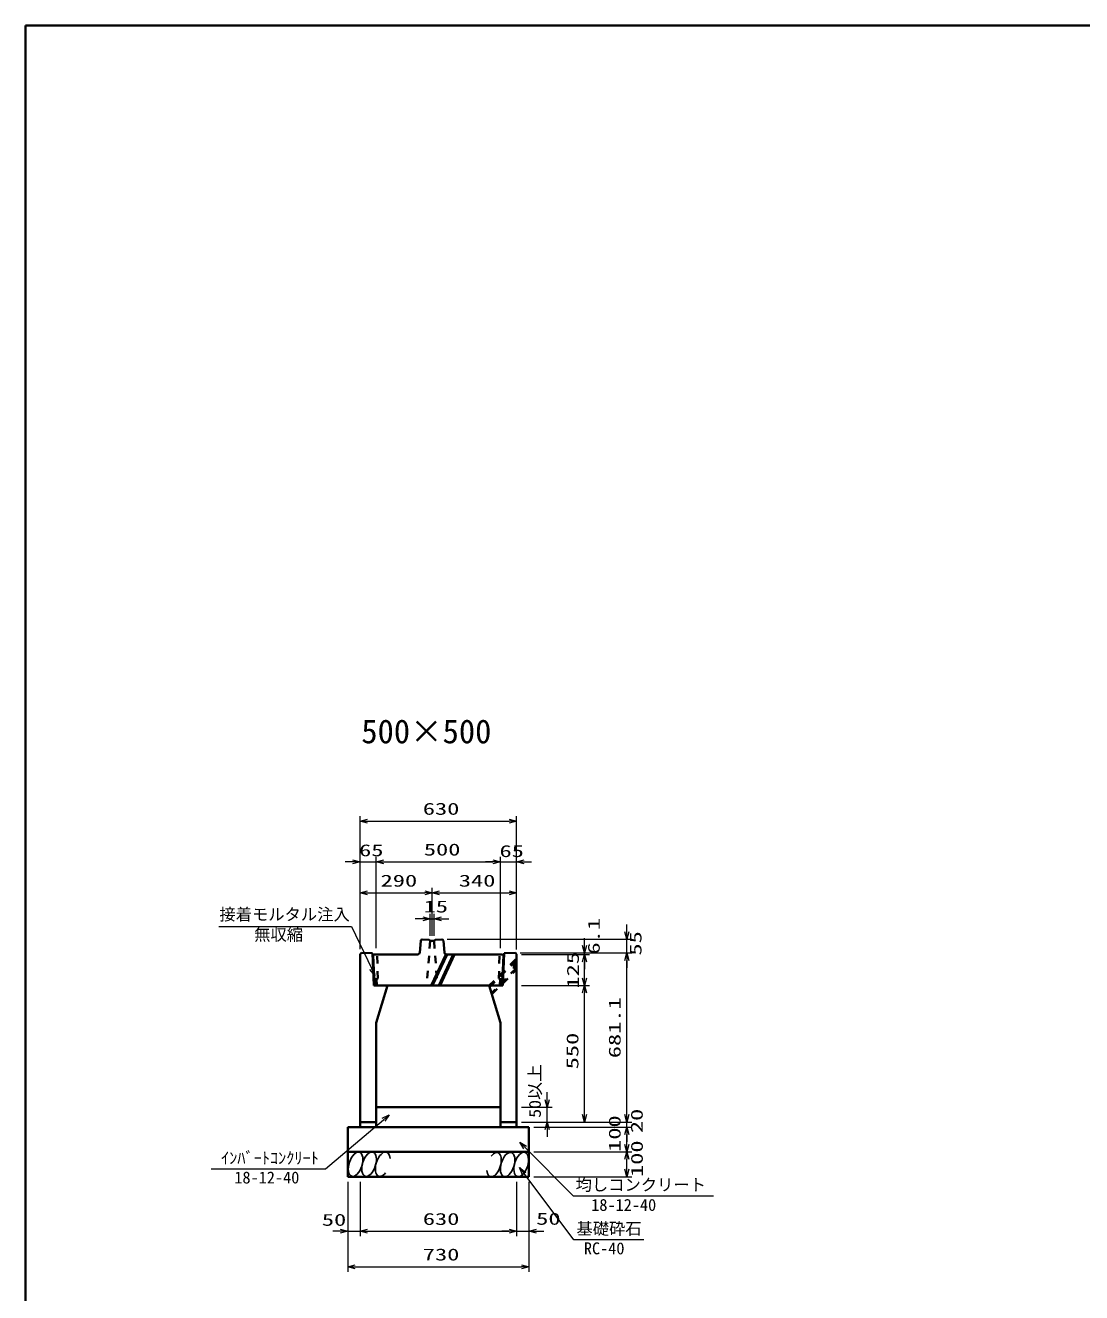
# Model space of a CAD drawing. Units: millimetres on the paper. Extents: x 15 to 1219, y 8 to 859.
# Drawn here: x 15.3 to 227.9, y 603.6 to 858.7 of the extents above; entities that cross this region are included whole.
import ezdxf
from ezdxf.enums import TextEntityAlignment as Align

# ---------------------------------------------------------------- set-up
doc = ezdxf.new("R2010")
doc.units = ezdxf.units.MM
doc.linetypes.add('USER1', pattern=[3, 1.5, -1.5])
for name, color, linetype, lineweight in [('D-STR-DIM（寸法）', 7, 'Continuous', 13), ('D-STR-HTXT(均しCON-旗)', 7, 'Continuous', 13), ('D-STR-HTXT(基礎砕石-旗)', 7, 'Continuous', 13), ('D-STR-HTXT（旗上げ）', 7, 'Continuous', 13), ('D-STR-STRF(グリ)', 7, 'Continuous', 25), ('D-STR（構造物）', 1, 'Continuous', 35)]:
    doc.layers.add(name, color=color, linetype=linetype, lineweight=lineweight)
doc.layers.add('D-STR-TXT(文字)', color=7, linetype='Continuous')
doc.styles.add('ＭＳ ゴシック', font='')
doc.styles.get('ＭＳ ゴシック').set_extended_font_data('MS Gothic')

# ---------------------------------------------------------------- blocks, each defined once
blk = doc.blocks.new('_Open30')
at = {"color": 7, "linetype": 'Continuous', "lineweight": 13}
for p, q in [((-1, 0.2679), (0, 0)), ((0, 0), (-1, -0.2679)), ((0, 0), (-1, 0))]:
    blk.add_line(p, q, dxfattribs=at)

msp = doc.modelspace()

# ---------------------------------------------------------------- linework, layer by layer
at = {"layer": 'D-STR-DIM（寸法）'}
for p, q in [((82.675, 691.327), (82.675, 699.536)), ((114.175, 691.333), (114.175, 699.536)), ((84.175, 698.536), (112.675, 698.536)), ((81.175, 690.327), (79.675, 690.327)), ((82.675, 672.73), (82.675, 691.327)), ((82.675, 690.327), (85.925, 690.327)), ((85.925, 673.915), (85.925, 691.327)), ((85.925, 672.915), (85.925, 691.327)), ((87.425, 690.327), (109.425, 690.327)), ((87.425, 690.327), (88.925, 690.327)), ((109.425, 690.333), (107.925, 690.333)), ((110.925, 672.915), (110.925, 691.333)), ((110.925, 673.915), (110.925, 691.327)), ((110.925, 690.333), (114.175, 690.333)), ((114.175, 672.677), (114.175, 691.333)), ((115.675, 690.333), (117.175, 690.333)), ((82.681, 672.718), (82.681, 685.063)), ((84.181, 684.063), (95.675, 684.063)), ((97.175, 675.448), (97.175, 685.063)), ((97.175, 675.448), (97.175, 685.063)), ((98.675, 684.063), (112.675, 684.063)), ((114.175, 672.73), (114.175, 685.063)), ((95.281, 678.863), (93.781, 678.863)), ((96.781, 675.448), (96.781, 679.863)), ((96.781, 678.863), (97.569, 678.863)), ((97.569, 675.448), (97.569, 679.863)), ((99.069, 678.863), (100.569, 678.863)), ((136.378, 676.23), (136.378, 677.73)), ((100.169, 674.73), (137.378, 674.73)), ((127.88, 673.475), (127.88, 674.975)), ((136.378, 671.975), (136.378, 674.73)), ((114.925, 671.975), (128.88, 671.975)), ((114.925, 671.975), (137.378, 671.975)), ((114.925, 671.975), (137.378, 671.975)), ((115.175, 671.677), (128.88, 671.677)), ((115.175, 671.677), (128.88, 671.677)), ((127.88, 671.677), (127.88, 671.975)), ((127.88, 666.922), (127.88, 670.177)), ((127.88, 670.177), (127.88, 668.677)), ((136.378, 639.422), (136.378, 670.475)), ((136.378, 670.475), (136.378, 668.975)), ((115.175, 665.422), (128.88, 665.422)), ((115.175, 665.422), (128.88, 665.422)), ((127.88, 639.422), (127.88, 663.922)), ((120.364, 642.422), (120.364, 643.922)), ((115.175, 640.922), (121.364, 640.922)), ((120.364, 637.922), (120.364, 640.922)), ((136.378, 639.422), (136.378, 640.922)), ((115.175, 637.922), (137.378, 637.922)), ((115.175, 637.922), (128.88, 637.922)), ((115.175, 637.922), (137.378, 637.922)), ((115.175, 637.922), (121.364, 637.922)), ((136.378, 636.922), (136.378, 637.922)), ((117.675, 636.922), (137.378, 636.922)), ((117.675, 636.922), (137.378, 636.922)), ((120.364, 636.422), (120.364, 634.922)), ((136.378, 633.422), (136.378, 635.422)), ((136.378, 635.422), (136.378, 633.922)), ((117.675, 631.922), (137.378, 631.922)), ((117.675, 631.922), (137.378, 631.922)), ((136.378, 628.422), (136.378, 630.422)), ((80.175, 625.922), (80.175, 614.955)), ((82.675, 625.922), (82.675, 614.955)), ((82.675, 625.922), (82.675, 614.955)), ((114.175, 625.922), (114.175, 614.955)), ((116.675, 625.922), (116.675, 614.955)), ((117.675, 626.922), (137.378, 626.922)), ((80.175, 624.922), (80.175, 607.798)), ((114.175, 624.922), (114.175, 614.955)), ((116.675, 624.922), (116.675, 607.798)), ((78.675, 615.955), (77.175, 615.955)), ((80.175, 615.955), (82.675, 615.955)), ((84.175, 615.955), (112.675, 615.955)), ((84.175, 615.955), (85.675, 615.955)), ((112.675, 615.955), (111.175, 615.955)), ((114.175, 615.955), (116.675, 615.955)), ((118.175, 615.955), (119.675, 615.955)), ((81.675, 608.798), (115.175, 608.798))]:
    msp.add_line(p, q, dxfattribs=at)
at = {"layer": 'D-STR-HTXT(均しCON-旗)'}
for points in [[(52.683, 628.491), (75.717, 628.491), (87.374, 638.402)], [(153.823, 622.975), (125.615, 622.975), (115.892, 632.791)]]:
    msp.add_lwpolyline(points, dxfattribs=at)
at = {"layer": 'D-STR-HTXT(基礎砕石-旗)'}
msp.add_lwpolyline([(139.797, 614.225), (125.693, 614.225), (115.689, 627.551)], dxfattribs=at)
at = {"layer": 'D-STR-HTXT（旗上げ）'}
msp.add_lwpolyline([(54.206, 677.313), (80.926, 677.313), (85.02, 668.803)], dxfattribs=at)
at = {"layer": 'D-STR-STRF(グリ)'}
for centre, major_axis in [((81.77, 629.445), (0.79, 2.421)), ((84.491, 629.445), (0.79, 2.421)), ((112.379, 629.365), (-0.771, -2.427)), ((115.101, 629.386), (-0.771, -2.427))]:
    msp.add_ellipse(centre, major_axis=major_axis, ratio=0.5139, dxfattribs=at)
for centre, major_axis in [((87.232, 629.445), (0.79, 2.421)), ((109.639, 629.343), (-0.771, -2.427))]:
    msp.add_ellipse(centre, major_axis=major_axis, ratio=0.5139, start_param=5.3575563, end_param=10.3750652, dxfattribs=at)
at = {"layer": 'D-STR（構造物）', "color": 2}
for q in [(15.29, 15.021), (1218.634, 858.734)]:
    msp.add_line((15.29, 858.734), q, dxfattribs=at)
at = {"layer": 'D-STR（構造物）'}
for p, q in [((94.703, 672.085), (94.895, 674.391)), ((95.2, 674.666), (96.55, 674.639)), ((96.781, 674.385), (96.55, 674.639)), ((97.569, 674.385), (96.781, 674.385)), ((97.8, 674.639), (97.569, 674.385)), ((99.137, 674.666), (97.8, 674.639)), ((99.635, 672.085), (99.442, 674.391)), ((82.925, 671.975), (82.675, 671.73)), ((82.675, 671.73), (82.675, 637.922)), ((85.175, 671.93), (82.925, 671.975)), ((85.425, 665.422), (85.175, 671.93)), ((85.331, 671.525), (85.477, 671.672)), ((85.575, 665.422), (85.331, 671.525)), ((94.255, 671.672), (85.477, 671.672)), ((99.919, 671.672), (97.004, 665.422)), ((97.277, 665.422), (100.192, 671.672)), ((101.429, 671.672), (98.514, 665.422)), ((98.763, 665.422), (101.678, 671.672)), ((100.083, 671.672), (111.373, 671.672)), ((111.275, 665.422), (111.519, 671.525)), ((111.519, 671.525), (111.373, 671.672)), ((111.425, 665.422), (111.675, 671.93)), ((111.675, 671.93), (113.925, 671.975)), ((113.925, 671.975), (114.175, 671.73)), ((114.175, 671.73), (114.175, 637.922)), ((85.425, 665.422), (111.425, 665.422)), ((85.425, 665.422), (88.175, 665.422)), ((111.275, 665.422), (85.575, 665.422)), ((85.925, 657.922), (88.175, 665.422)), ((110.925, 657.922), (108.675, 665.422)), ((85.925, 657.922), (85.925, 637.922)), ((110.925, 657.922), (110.925, 637.922)), ((85.925, 640.922), (110.925, 640.922)), ((82.675, 637.922), (85.925, 637.922)), ((82.675, 637.922), (82.675, 636.922)), ((85.925, 637.922), (85.925, 636.922)), ((110.925, 637.922), (114.175, 637.922)), ((110.925, 637.922), (110.925, 636.922)), ((114.175, 637.922), (114.175, 636.922)), ((80.175, 636.922), (116.675, 636.922)), ((80.175, 636.922), (80.175, 626.922)), ((116.675, 636.922), (116.675, 626.922)), ((80.175, 631.922), (116.675, 631.922)), ((80.175, 626.922), (116.675, 626.922))]:
    msp.add_line(p, q, dxfattribs=at)
at = {"layer": 'D-STR（構造物）', "linetype": 'USER1'}
for p, q in [((96.775, 674.381), (96.097, 665.422)), ((97.563, 674.381), (98.241, 665.422)), ((86.269, 666.83), (86.076, 671.672)), ((110.581, 666.83), (110.775, 671.672)), ((113.926, 670.636), (108.684, 665.394)), ((108.765, 665.125), (114.1, 670.461)), ((114.1, 668.875), (109.13, 663.905)), ((109.204, 663.66), (114.1, 668.556)), ((113.6, 668.875), (113.6, 669.961)), ((114.1, 668.875), (113.6, 668.875)), ((114.1, 670.461), (113.853, 670.708)), ((113.853, 668.283), (114.1, 668.531)), ((114.1, 668.531), (114.1, 670.461)), ((85.518, 666.842), (85.975, 666.713)), ((85.975, 666.713), (86.269, 666.83)), ((85.975, 666.713), (86.026, 665.423)), ((110.876, 666.713), (110.581, 666.83)), ((110.876, 666.713), (110.825, 665.423)), ((111.332, 666.842), (110.876, 666.713)), ((108.675, 665.422), (111.425, 665.422))]:
    msp.add_line(p, q, dxfattribs=at)
at = {"layer": 'D-STR（構造物）'}
for centre, radius, start, end in [((95.194, 674.366), 0.3, 88.85478, 175.23668), ((99.143, 674.366), 0.3, 4.76331, 91.14574), ((94.255, 672.122), 0.45, 270, 355.23668), ((100.083, 672.122), 0.45, 184.76331, 270)]:
    msp.add_arc(centre, radius, start, end, dxfattribs=at)

# ---------------------------------------------------------------- block references
at = {"layer": 'D-STR-DIM（寸法）', "xscale": 1.5, "yscale": 1.5}
for p, rotation in [((82.675, 698.536), 180), ((85.925, 690.327), 180), ((85.925, 690.327), 180), ((114.175, 690.333), 180), ((82.681, 684.063), 180), ((97.175, 684.063), 180), ((97.569, 678.863), 180), ((136.378, 674.73), 270), ((127.88, 671.975), 270), ((127.88, 671.677), 90), ((127.88, 671.677), 90), ((136.378, 671.975), 90), ((136.378, 671.975), 90), ((127.88, 665.422), 270), ((127.88, 665.422), 90), ((120.364, 640.922), 270), ((120.364, 637.922), 90), ((127.88, 637.922), 270), ((136.378, 637.922), 270), ((136.378, 637.922), 270), ((136.378, 636.922), 90), ((136.378, 636.922), 90), ((136.378, 631.922), 270), ((136.378, 631.922), 90), ((136.378, 626.922), 270), ((82.675, 615.955), 180), ((82.675, 615.955), 180), ((116.675, 615.955), 180), ((80.175, 608.798), 180)]:
    msp.add_blockref('_Open30', p, dxfattribs=dict(at, rotation=rotation))
for p in [(114.175, 698.536), (82.675, 690.327), (110.925, 690.333), (110.925, 690.327), (97.175, 684.063), (114.175, 684.063), (96.781, 678.863), (80.175, 615.955), (114.175, 615.955), (114.175, 615.955), (116.675, 608.798)]:
    msp.add_blockref('_Open30', p, dxfattribs=at)
at = {"layer": 'D-STR-HTXT(均しCON-旗)', "xscale": 1.5, "yscale": 1.5}
for p, rotation in [((88.517, 639.374), 40.37163), ((114.837, 633.857), 134.72505)]:
    msp.add_blockref('_Open30', p, dxfattribs=dict(at, rotation=rotation))
at = {"layer": 'D-STR-HTXT(基礎砕石-旗)', "xscale": 1.5, "yscale": 1.5, "rotation": 126.89552}
msp.add_blockref('_Open30', (114.789, 628.751), dxfattribs=at)
at = {"layer": 'D-STR-HTXT（旗上げ）', "xscale": 1.5, "yscale": 1.5, "rotation": 295.69073}
msp.add_blockref('_Open30', (85.67, 667.452), dxfattribs=at)

# ---------------------------------------------------------------- texts
at = {"layer": 'D-STR-DIM（寸法）', "style": 'ＭＳ ゴシック', "width": 1.5}
for s, p in [('630', (95.3, 699.073)), ('65', (82.473, 690.721)), ('500', (95.509, 690.865)), ('65', (110.74, 690.556)), ('290', (86.803, 684.601)), ('340', (102.55, 684.601)), ('15', (95.462, 679.401)), ('50', (74.978, 616.322)), ('630', (95.3, 616.492)), ('50', (118.127, 616.53)), ('730', (95.3, 609.335))]:
    msp.add_text(s, height=2.405, dxfattribs=at).set_placement(p, align=Align.BOTTOM_LEFT)
at = {"layer": 'D-STR-DIM（寸法）', "style": 'ＭＳ ゴシック'}
for s, width, p in [('6.1', 1.5, (131.644, 671.653)), ('55', 1.5, (140.042, 671.441)), ('125', 1.5, (127.436, 664.808)), ('681.1', 1.5, (135.841, 650.782)), ('550', 1.5, (127.343, 648.547)), ('50以上', 1.1, (119.783, 638.785)), ('100', 1.5, (135.841, 631.922)), ('20', 1.5, (140.292, 635.704)), ('100', 1.5, (140.313, 626.867))]:
    msp.add_text(s, height=2.405, rotation=90, dxfattribs=dict(at, width=width)).set_placement(p, align=Align.BOTTOM_LEFT)
at = {"layer": 'D-STR-HTXT(均しCON-旗)', "style": 'ＭＳ ゴシック'}
for s, p in [('ｲﾝﾊﾞｰﾄｺﾝｸﾘｰﾄ', (54.685, 628.775)), ('18-12-40', (57.353, 624.841)), ('均しコンクリート', (126.062, 623.385)), ('18-12-40', (129.196, 619.324))]:
    msp.add_text(s, height=2.405, dxfattribs=at).set_placement(p, align=Align.BOTTOM_LEFT)
at = {"layer": 'D-STR-HTXT(基礎砕石-旗)', "style": 'ＭＳ ゴシック'}
for s, p in [('基礎砕石', (126.229, 614.559)), ('RC-40', (127.717, 610.574))]:
    msp.add_text(s, height=2.405, dxfattribs=at).set_placement(p, align=Align.BOTTOM_LEFT)
at = {"layer": 'D-STR-HTXT（旗上げ）', "style": 'ＭＳ ゴシック'}
for s, p in [('接着モルタル注入', (54.351, 677.817)), ('無収縮', (61.354, 673.739))]:
    msp.add_text(s, height=2.405, dxfattribs=at).set_placement(p, align=Align.BOTTOM_LEFT)
at = {"layer": 'D-STR-TXT(文字)', "style": 'ＭＳ ゴシック'}
msp.add_text('500×500', height=4.811, dxfattribs=at).set_placement((82.921, 712.736), align=Align.BOTTOM_LEFT)

doc.saveas('drawing.dxf')
